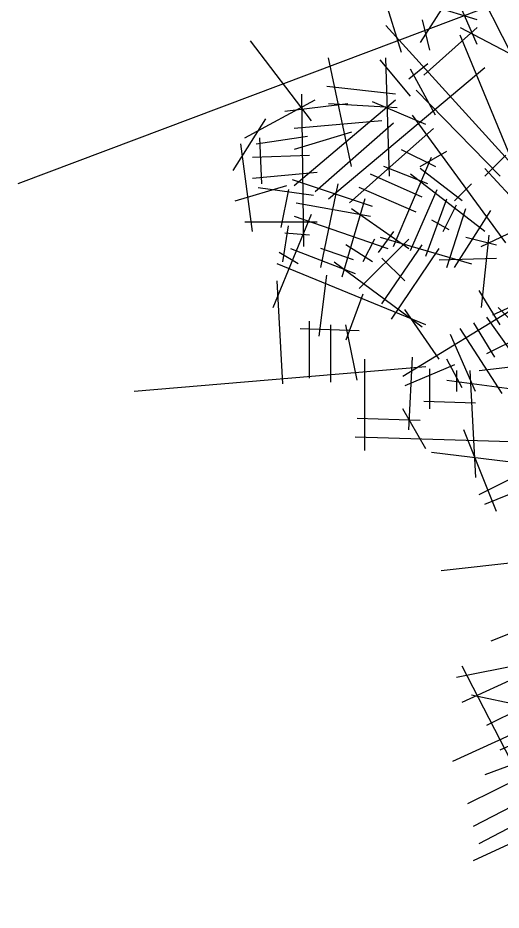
# Model space of a CAD drawing. Extents: x -2773 to 1491, y -7282 to -1928.
# Drawn here: x -2773 to -1915, y -5268 to -3685 of the extents above; entities that cross this region are included whole.
import ezdxf

# ---------------------------------------------------------------- set-up
doc = ezdxf.new("R2010")
doc.units = 0

msp = doc.modelspace()

# ---------------------------------------------------------------- linework, layer by layer
at = {"color": 7, "linetype": 'CONTINUOUS'}
for p, q in [((-2275.230078, -3156.714886), (-2092.494047, -3745.548781)), ((-1236.342051, -3400.370241), (-2772.678113, -3979.051912)), ((-1994.358039, -3556.038994), (-1808.238119, -3924.906258)), ((-2011.278129, -3654.177991), (-2058.654081, -3728.628265)), ((-1957.134076, -3688.019024), (-2034.966105, -3664.330301)), ((-1957.134076, -3732.012368), (-1984.206049, -3671.098508)), ((-2055.270085, -3688.019024), (-2041.734098, -3742.164678)), ((-2119.566127, -3698.171334), (-1716.870103, -4141.488872)), ((-1957.134076, -3701.555438), (-2051.886088, -3786.158021)), ((-1987.590046, -3701.555438), (-1865.766061, -3765.853401)), ((-1875.918051, -3985.820118), (-1987.590046, -3715.091851)), ((-2251.542102, -3867.376501), (-2359.8301, -3725.244161)), ((-2180.478066, -3948.594981), (-2221.086132, -3755.701091)), ((-2075.574064, -3823.383158), (-2129.718117, -3759.085195)), ((-2112.798134, -3965.515498), (-2119.566127, -3755.701091)), ((-2078.958061, -3792.926228), (-2045.118095, -3765.853401)), ((-2221.086132, -4006.124738), (-1943.59809, -3772.621608)), ((-2031.582108, -3857.224191), (-2075.574064, -3776.005711)), ((-2102.646144, -3819.999055), (-2224.470129, -3806.462641)), ((-1916.526117, -3965.515498), (-2065.422075, -3813.230848)), ((-2369.98209, -3897.833431), (-2244.774108, -3830.151365)), ((-2281.998071, -3982.436015), (-2102.646144, -3830.151365)), ((-2265.078088, -4090.727322), (-2268.462085, -3819.999055)), ((-2298.918054, -3850.455985), (-2187.246059, -3836.919571)), ((-2221.086132, -3836.919571), (-2099.262041, -3843.687778)), ((-2048.502091, -3874.144708), (-2143.254103, -3833.535468)), ((-2390.286069, -3955.363188), (-2332.758127, -3863.992398)), ((-1906.374127, -4083.959115), (-2072.190068, -3857.224191)), ((-2126.33412, -3867.376501), (-2281.998071, -3880.912915)), ((-2244.774108, -3992.588325), (-2106.030141, -3870.760605)), ((-2349.67811, -3907.985741), (-2258.310095, -3894.449328)), ((-2180.478066, -3887.681121), (-2281.998071, -3918.138051)), ((-2183.862063, -4012.892945), (-2034.966105, -3880.912915)), ((-2356.446103, -4063.654495), (-2376.750083, -3907.985741)), ((-2339.52612, -3979.051912), (-2342.910117, -3897.833431)), ((-2092.494047, -3918.138051), (-2031.582108, -3948.594981)), ((-2058.654081, -3948.594981), (-2011.278129, -3921.522155)), ((-2356.446103, -3931.674465), (-2254.926098, -3928.290361)), ((-2106.030141, -4090.727322), (-2038.350102, -3931.674465)), ((-1943.59809, -3965.515498), (-1906.374127, -3928.290361)), ((-2356.446103, -3968.899602), (-2241.390112, -3958.747291)), ((-2045.118095, -3979.051912), (-2122.950124, -3948.594981)), ((-1984.206049, -4009.508842), (-2058.654081, -3951.979085)), ((-1943.59809, -3951.979085), (-1754.094066, -4158.409388)), ((-2143.254103, -4019.661152), (-2285.382068, -3972.283705)), ((-2055.270085, -4002.740635), (-2146.6381, -3962.131395)), ((-1943.59809, -4063.654495), (-2075.574064, -3962.131395)), ((-2386.902073, -4009.508842), (-2295.534058, -3982.436015)), ((-2346.294113, -3985.820118), (-2248.158105, -3999.356532)), ((-2292.150061, -3989.204222), (-2305.686047, -4056.886288)), ((-2234.622119, -4127.952458), (-2204.166042, -3979.051912)), ((-2065.422075, -4029.813462), (-2166.94208, -3985.820118)), ((-2075.574064, -4097.495528), (-2028.198112, -3989.204222)), ((-1997.742036, -4009.508842), (-1967.286066, -3979.051912)), ((-2156.79009, -4006.124738), (-2197.398049, -4144.872975)), ((-2048.502091, -4107.647838), (-2011.278129, -4006.124738)), ((-2278.614075, -4012.892945), (-2146.6381, -4036.581668)), ((-2018.046122, -4063.654495), (-1994.358039, -4016.277048)), ((-2319.222141, -4199.018628), (-2251.542102, -4033.197565)), ((-2281.998071, -4036.581668), (-2116.18213, -4094.111425)), ((-2180.478066, -4023.045255), (-2078.958061, -4094.111425)), ((-2011.278129, -4127.952458), (-1977.438056, -4023.045255)), ((-1997.742036, -4127.952458), (-1933.4461, -4026.429358)), ((-2369.98209, -4046.733978), (-2241.390112, -4046.733978)), ((-2302.302051, -4117.800148), (-2292.150061, -4053.502185)), ((-2038.350102, -4043.349875), (-2007.894132, -4060.270392)), ((-2254.926098, -4070.422702), (-2298.918054, -4067.038598)), ((-2106.030141, -4063.654495), (-2133.102113, -4100.879632)), ((-1950.366083, -4090.727322), (-1879.302047, -4056.886288)), ((-2166.94208, -4165.177595), (-2078.958061, -4077.190908)), ((-2139.870107, -4077.190908), (-2160.174086, -4117.800148)), ((-2129.718117, -4073.806805), (-1967.286066, -4121.184252)), ((-1977.438056, -4073.806805), (-1923.29411, -4087.343218)), ((-1936.830097, -4070.422702), (-1950.366083, -4199.018628)), ((-1649.190064, -4083.959115), (-1930.062103, -4212.555042)), ((-2275.230078, -4121.184252), (-2309.070044, -4100.879632)), ((-2288.766064, -4094.111425), (-2173.710073, -4138.104768)), ((-2177.094069, -4114.416045), (-2234.622119, -4094.111425)), ((-2143.254103, -4117.800148), (-2190.630056, -4087.343218)), ((-2126.33412, -4192.250422), (-2055.270085, -4087.343218)), ((-2109.414137, -4219.323249), (-2024.814115, -4094.111425)), ((-2085.726054, -4151.641182), (-2126.33412, -4111.031942)), ((-2024.814115, -4114.416045), (-1923.29411, -4111.031942)), ((-2048.502091, -4229.475559), (-2312.454041, -4121.184252)), ((-2210.934036, -4117.800148), (-2055.270085, -4232.859662)), ((-2238.006115, -4249.780179), (-2224.470129, -4141.488872)), ((-2089.110051, -4320.846349), (-1808.238119, -4148.257078)), ((-2302.302051, -4334.382762), (-2312.454041, -4151.641182)), ((-2160.174086, -4175.329905), (-2190.630056, -4256.548385)), ((-1916.526117, -4229.475559), (-1953.75008, -4168.561698)), ((-2024.814115, -4290.389419), (-2085.726054, -4202.402732)), ((-1774.398046, -4344.535072), (-1919.910113, -4199.018628)), ((-2254.926098, -4324.230452), (-2254.926098, -4222.707352)), ((-1963.902069, -4226.091455), (-1926.678107, -4287.005315)), ((-1899.606134, -4273.468902), (-1940.214093, -4215.939145)), ((-2271.846081, -4236.243765), (-2166.94208, -4239.627869)), ((-2217.702135, -4229.475559), (-2217.702135, -4330.998659)), ((-2170.326076, -4327.614555), (-2190.630056, -4229.475559)), ((-1913.14212, -4351.303279), (-1987.590046, -4236.243765)), ((-1940.214093, -4280.237109), (-1865.766061, -4243.011972)), ((-1960.518073, -4347.919175), (-2004.510135, -4246.396075)), ((-2156.79009, -4452.826379), (-2156.79009, -4290.389419)), ((-2078.958061, -4415.601242), (-2072.190068, -4287.005315)), ((-1984.206049, -4341.150969), (-2011.278129, -4290.389419)), ((-2048.502091, -4303.925832), (-2566.254107, -4347.919175)), ((-1997.742036, -4300.541729), (-2085.726054, -4337.766865)), ((-2041.734098, -4307.309935), (-2041.734098, -4378.376105)), ((-1953.75008, -4310.694039), (-1869.150058, -4300.541729)), ((-1994.358039, -4310.694039), (-1994.358039, -4347.919175)), ((-1970.670063, -4310.694039), (-1960.518073, -4500.203826)), ((-2011.278129, -4327.614555), (-1760.862059, -4361.455589)), ((-2051.886088, -4364.839692), (-1960.518073, -4368.223795)), ((-2048.502091, -4449.442275), (-2089.110051, -4378.376105)), ((-2170.326076, -4395.296622), (-2058.654081, -4398.680725)), ((-1923.29411, -4561.117686), (-1980.822053, -4415.601242)), ((-1815.006112, -4439.289965), (-2173.710073, -4429.137655)), ((-1815.006112, -4483.283309), (-2038.350102, -4456.210482)), ((-1953.75008, -4530.660756), (-1825.158102, -4466.362792)), ((-1943.59809, -4547.581272), (-1760.862059, -4473.130999)), ((-1811.622115, -4642.336166), (-2021.430119, -4666.024889)), ((-1842.078085, -4754.011576), (-1933.4461, -4791.236713)), ((-1842.078085, -4825.077746), (-1994.358039, -4855.534676)), ((-1760.862059, -5268.395283), (-1984.206049, -4835.230056)), ((-1984.206049, -4899.528019), (-1845.462081, -4835.230056)), ((-1967.286066, -4885.991606), (-1578.126135, -4970.59419)), ((-1940.214093, -4940.13726), (-1858.998068, -4899.528019)), ((-1838.694088, -4929.984949), (-2001.126139, -5004.435223)), ((-1916.526117, -4984.130603), (-1798.086129, -4929.984949)), ((-1798.086129, -4973.978293), (-1943.59809, -5028.123946)), ((-1974.054059, -5078.885496), (-1801.470125, -4994.282913)), ((-1963.902069, -5180.408597), (-1649.190064, -5034.892153)), ((-1963.902069, -5119.494736), (-1821.774105, -5045.044463)), ((-1953.75008, -5149.951666), (-1767.630053, -5051.81267))]:
    msp.add_line(p, q, dxfattribs=at)

doc.saveas('drawing.dxf')
